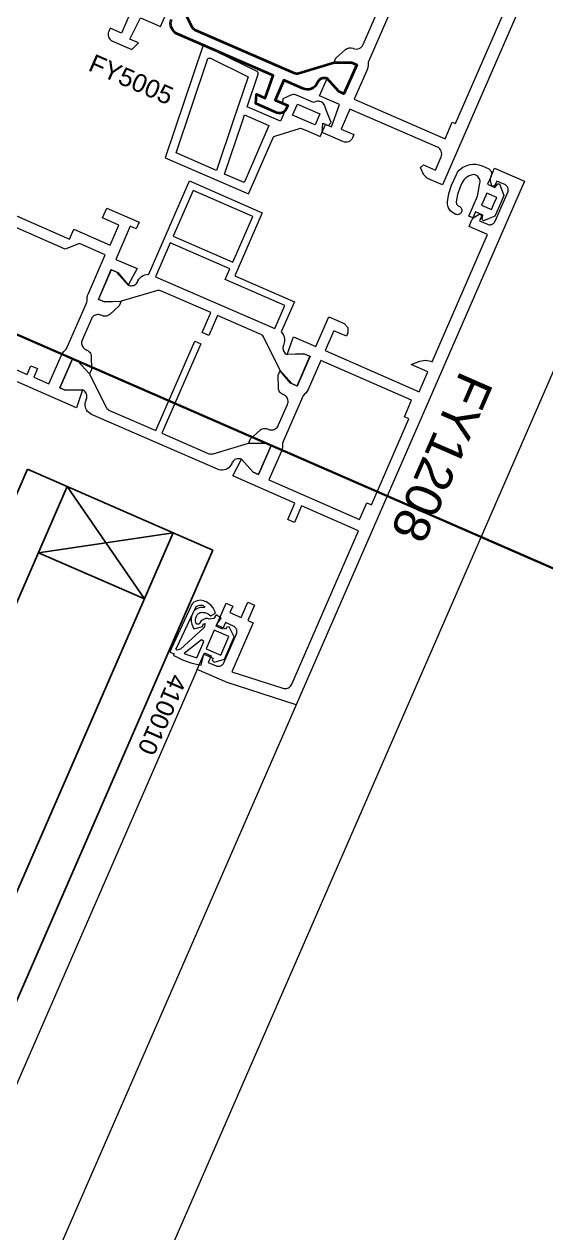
# Model space of a CAD drawing. Header units: millimetres. Extents: x -37281 to 954596, y -59787 to 956680.
# Drawn here: x 867888.9 to 867961.1, y -19503.4 to -19336.2 of the extents above; entities that cross this region are included whole.
import ezdxf

# ---------------------------------------------------------------- set-up
doc = ezdxf.new("R2010")
doc.units = ezdxf.units.MM
doc.header["$MEASUREMENT"] = 0
for name, color, linetype, lineweight in [('0_Pen_No__2', 8, 'Continuous', 15), ('0_Pen_No__5', 7, 'Continuous', 25), ('0_Pen_No__6', 7, 'Continuous', 35), ('0_Pen_No__7', 7, 'Continuous', 35), ('0_Pen_No__9', 7, 'Continuous', 13), ('New_A-25-M_Wall_Ext_Pen_No__87', 8, 'Continuous', 20)]:
    doc.layers.add(name, color=color, linetype=linetype, lineweight=lineweight)
doc.layers.add('New_A-25-M_Wall_Ext', color=7, linetype='Continuous')
doc.layers.add('New_ArchiCAD Windows', color=7, linetype='Continuous')
doc.layers.add('New_ArchiCAD Windows_Pen_No__23', color=7, linetype='Continuous', lineweight=30, true_color=0x2a2a2a)
doc.styles.add('GENERATED_STYLE_3', font='')
doc.styles.get('GENERATED_STYLE_3').set_extended_font_data('Arial')

# ---------------------------------------------------------------- blocks, each defined once
blk = doc.blocks.new('Wall_243_2', base_point=(874395.1, -4631.3))
at = {"layer": 'New_A-25-M_Wall_Ext_Pen_No__87', "linetype": 'Continuous', "flags": 128}
blk.add_lwpolyline([(866536.64, -22653.24), (874395.1, -4631.3)], dxfattribs=at)
blk = doc.blocks.new('Triple Window 19_2')
at = {"layer": 'New_ArchiCAD Windows_Pen_No__23', "linetype": 'Continuous'}
blk.add_line((662.5, -190), (662.5, 0), dxfattribs=at)
blk = doc.blocks.new('Wall_353_2', base_point=(874468.42, -4712.54))
at = {"layer": 'New_ArchiCAD Windows', "color": 251, "linetype": 'Continuous', "lineweight": 20, "true_color": 0x606060, "xscale": -1, "zscale": 1000, "rotation": 66.44041158399281}
blk.add_blockref('Triple Window 19_2', (868124.95, -18759.75), dxfattribs=at)

msp = doc.modelspace()

# ---------------------------------------------------------------- linework, layer by layer
at = {"layer": '0_Pen_No__2', "linetype": 'Continuous', "flags": 128}
for points in [[(867990.7, -19257.59), (867946.74, -19358.42), (867945, -19357.66, -0.198912), (867943.94, -19356.56), (867943.73, -19356.03), (867944.13, -19355.65), (867945.78, -19356.37), (867946.58, -19354.53, 0.414214), (867946.06, -19353.22), (867933.96, -19347.94), (867932.76, -19350.69), (867934.5, -19351.45), (867934.3, -19351.91, -0.414214), (867932.99, -19352.43), (867930.1, -19351.17), (867930.18, -19349.89), (867931.38, -19350.41), (867932.49, -19347.3), (867929.74, -19346.1), (867930.78, -19343.72), (867932.4, -19345.51), (867933.13, -19345.83), (867934.89, -19341.8), (867934.16, -19341.48), (867931.74, -19341.52), (867932.02, -19340.88), (867933.34, -19339.69, -0.294108), (867934.41, -19339.52), (867934.46, -19339.54, 0.414214), (867935.78, -19339.02), (867969.03, -19262.76, 0.414214)], [(867971.45, -19261.45, 0.112281), (867971.19, -19261.81), (867936.55, -19341.25, 0.112281), (867936.47, -19341.68, -0.112281), (867936.3, -19342.58), (867934.56, -19346.57), (867947.12, -19352.04), (867948.12, -19349.75), (867948.58, -19349.95), (867985.75, -19264.7), (867985.29, -19264.5), (867986.29, -19262.21), (867974.61, -19257.12)], [(867903.53, -19334.67), (867902.33, -19337.42), (867900.77, -19336.74), (867900.57, -19337.2, 0.414214), (867901.09, -19338.52), (867903.79, -19339.69), (867904.67, -19338.77), (867903.47, -19338.25), (867904.99, -19335.31), (867907.74, -19336.51), (867908.78, -19334.13)]]:
    msp.add_lwpolyline(points, format="xyb", dxfattribs=at)
for points in [[(867930.52, -19381.35), (867943.54, -19387.03), (867944.74, -19384.28), (867942.42, -19383.27), (867943.63, -19382.79), (867944.39, -19382.66), (867945.16, -19382.82), (867945.34, -19382.9), (867953.01, -19365.3), (867950.44, -19364.18), (867950.84, -19363.27), (867950.91, -19363.14), (867951, -19363.02), (867951.11, -19362.91), (867951.23, -19362.82), (867951.91, -19362.41), (867952.2, -19362.66), (867951.88, -19363.39), (867952.98, -19363.87), (867953.1, -19363.91), (867953.22, -19363.93), (867953.35, -19363.94), (867953.47, -19363.92), (867953.59, -19363.88), (867953.7, -19363.83), (867953.81, -19363.75), (867953.9, -19363.67), (867953.97, -19363.57), (867954.03, -19363.46), (867955.79, -19359.42), (867955.83, -19359.3), (867955.85, -19359.18), (867955.86, -19359.06), (867955.84, -19358.93), (867955.8, -19358.81), (867955.75, -19358.7), (867955.68, -19358.6), (867955.59, -19358.5), (867955.49, -19358.43), (867955.38, -19358.37), (867954.28, -19357.89), (867953.96, -19358.62), (867953.58, -19358.58), (867953.42, -19357.81), (867953.4, -19357.65), (867953.41, -19357.5), (867953.43, -19357.35), (867953.48, -19357.21), (867953.96, -19356.12), (867958.09, -19357.91), (867926.51, -19430.33), (867916.94, -19427.25), (867912.82, -19425.45)], [(867926.27, -19374.59), (867924.45, -19378.76), (867924.62, -19379), (867924.76, -19379.22), (867924.85, -19379.46), (867924.9, -19379.72), (867924.91, -19379.98), (867924.87, -19380.24), (867924.79, -19380.49), (867924.75, -19380.58), (867924.7, -19380.73), (867924.67, -19380.88), (867924.67, -19381.04), (867924.69, -19381.19), (867924.73, -19381.34), (867924.8, -19381.48), (867924.89, -19381.61), (867925, -19381.73), (867925.13, -19381.82), (867925.26, -19381.89), (867925.28, -19381.85), (867927.52, -19381.73), (867928.43, -19382.13), (867926.64, -19386.26), (867925.72, -19385.86), (867924.29, -19384.14), (867924.31, -19384.09), (867922.04, -19379.55), (867921.97, -19379.42), (867921.89, -19379.32), (867921.78, -19379.22), (867921.67, -19379.14), (867921.55, -19379.07), (867915.62, -19376.49), (867914.42, -19379.24), (867913.51, -19378.84), (867914.7, -19376.09), (867907.86, -19373.11), (867907.73, -19373.06), (867907.59, -19373.03), (867907.45, -19373.02), (867907.32, -19373.03), (867907.18, -19373.06), (867902.31, -19374.5), (867902.29, -19374.55), (867900.05, -19374.66), (867899.14, -19374.27), (867900.93, -19370.14), (867901.85, -19370.54), (867903.28, -19372.26), (867903.26, -19372.3), (867903.41, -19372.35), (867903.57, -19372.38), (867903.72, -19372.38), (867903.88, -19372.36), (867904.03, -19372.32), (867904.17, -19372.25), (867904.3, -19372.16), (867904.41, -19372.05), (867904.51, -19371.92), (867904.58, -19371.78), (867904.62, -19371.69), (867904.75, -19371.46), (867904.91, -19371.26), (867905.11, -19371.09), (867905.33, -19370.95), (867905.57, -19370.85), (867905.83, -19370.8), (867906.11, -19370.77), (867911.73, -19357.88), (867921.82, -19362.28), (867918.02, -19370.99)], [(867954.68, -19361.22), (867954.01, -19362.75), (867952.42, -19363.38), (867952.24, -19363.23), (867952.33, -19362.61), (867951.32, -19362.17)], [(867887.8, -19362.72), (867895.14, -19365.92), (867895.74, -19364.55), (867900.78, -19366.74), (867901.98, -19364), (867899.69, -19363), (867900.29, -19361.62), (867904.78, -19363.58), (867904.38, -19364.5), (867903.55, -19364.14), (867901.55, -19368.72), (867904.49, -19370), (867903.26, -19372.3), (867901.65, -19370.51), (867900.91, -19370.19), (867899.16, -19374.22), (867899.89, -19374.54), (867902.31, -19374.5), (867902.03, -19375.14), (867900.71, -19376.33), (867900.58, -19376.43), (867900.43, -19376.51), (867900.28, -19376.56), (867900.12, -19376.58), (867899.96, -19376.58), (867899.79, -19376.56), (867899.64, -19376.5), (867899.5, -19376.44), (867899.35, -19376.39), (867899.19, -19376.36), (867899.04, -19376.36), (867898.88, -19376.38), (867898.73, -19376.43), (867898.59, -19376.5), (867898.46, -19376.58), (867898.35, -19376.69), (867898.25, -19376.82), (867898.18, -19376.96), (867896.9, -19379.89), (867896.85, -19380.04), (867896.82, -19380.19), (867896.82, -19380.35), (867896.84, -19380.51), (867896.89, -19380.66), (867896.96, -19380.8), (867897.05, -19380.93), (867897.15, -19381.04), (867897.28, -19381.13), (867897.42, -19381.21), (867897.56, -19381.27), (867897.7, -19381.35), (867897.83, -19381.45), (867897.95, -19381.57), (867898.04, -19381.7), (867898.1, -19381.85), (867898.15, -19382.01), (867898.16, -19382.17), (867898.19, -19383.94), (867897.91, -19384.58), (867896.29, -19382.79), (867895.56, -19382.47), (867893.8, -19386.5), (867894.53, -19386.82), (867896.95, -19386.78), (867896.09, -19389.25), (867883.99, -19383.97)], [(867878.09, -19379.76), (867889.27, -19384.64), (867889.79, -19383.44), (867890.7, -19383.84), (867890.19, -19385.04), (867892.29, -19385.95), (867894.03, -19381.97), (867894.17, -19381.7), (867894.36, -19381.45), (867894.57, -19381.24), (867894.68, -19381.13), (867894.76, -19381.01), (867894.83, -19380.88), (867897.5, -19374.77), (867897.55, -19374.63), (867897.57, -19374.48), (867897.58, -19374.34), (867897.59, -19374.03), (867897.65, -19373.73), (867897.75, -19373.44), (867900.09, -19368.08), (867896.51, -19366.52), (867894.54, -19367.3), (867887.2, -19364.1)], [(867917.34, -19370.04), (867909.09, -19366.44), (867907.05, -19371.12), (867923.55, -19378.31), (867924.95, -19375.1), (867916.7, -19371.51)], [(867916.7, -19371.51), (867917.34, -19370.04)], [(867918.02, -19370.99), (867926.27, -19374.59)], [(867912.82, -19425.45), (867913.82, -19423.16), (867914.73, -19423.56), (867914.33, -19424.48), (867915.43, -19424.95), (867915.55, -19425), (867915.68, -19425.02), (867915.8, -19425.02), (867915.93, -19425), (867916.05, -19424.97), (867916.16, -19424.91), (867916.26, -19424.84), (867916.35, -19424.75), (867916.43, -19424.65), (867916.49, -19424.54), (867918.25, -19420.51), (867918.29, -19420.39), (867918.31, -19420.27), (867918.31, -19420.14), (867918.29, -19420.02), (867918.26, -19419.9), (867918.2, -19419.78), (867918.13, -19419.68), (867918.04, -19419.59), (867917.94, -19419.51), (867917.83, -19419.45), (867916.73, -19418.98), (867916.33, -19419.89), (867915.42, -19419.49), (867916.81, -19416.28), (867917.73, -19416.68), (867917.33, -19417.6), (867918.89, -19418.28), (867919.81, -19416.17), (867920.73, -19416.57), (867919.81, -19418.68), (867920.54, -19419), (867917.59, -19425.78), (867924.66, -19428.05), (867924.82, -19428.09), (867924.99, -19428.1), (867925.15, -19428.09), (867925.31, -19428.04), (867925.45, -19427.98), (867925.59, -19427.89), (867925.71, -19427.78), (867925.81, -19427.65), (867925.89, -19427.5), (867935.14, -19406.28), (867927.26, -19402.84), (867926.26, -19405.13), (867925.34, -19404.73), (867926.34, -19402.44), (867917.73, -19398.68), (867918.95, -19396.38), (867920.57, -19398.17), (867921.3, -19398.49), (867923.06, -19394.46), (867922.32, -19394.14), (867919.91, -19394.18), (867920.19, -19393.54), (867921.51, -19392.35), (867921.64, -19392.25), (867921.78, -19392.17), (867921.93, -19392.12), (867922.1, -19392.1), (867922.26, -19392.1), (867922.42, -19392.12), (867922.57, -19392.18), (867922.72, -19392.24), (867922.87, -19392.29), (867923.02, -19392.32), (867923.18, -19392.32), (867923.33, -19392.3), (867923.48, -19392.25), (867923.62, -19392.18), (867923.75, -19392.09), (867923.87, -19391.99), (867923.96, -19391.86), (867924.03, -19391.72), (867925.31, -19388.79), (867925.36, -19388.64), (867925.39, -19388.49), (867925.39, -19388.33), (867925.37, -19388.17), (867925.33, -19388.02), (867925.26, -19387.88), (867925.17, -19387.75), (867925.06, -19387.64), (867924.93, -19387.55), (867924.8, -19387.47), (867924.65, -19387.41), (867924.51, -19387.33), (867924.38, -19387.23), (867924.27, -19387.11), (867924.18, -19386.98), (867924.11, -19386.83), (867924.07, -19386.67), (867924.05, -19386.51), (867924.03, -19384.74), (867924.31, -19384.09), (867925.92, -19385.89), (867926.66, -19386.21), (867928.41, -19382.18), (867927.68, -19381.86), (867925.26, -19381.89), (867926.12, -19379.43), (867929.24, -19380.79), (867931.04, -19376.67), (867933.14, -19377.58), (867933.67, -19378.14), (867933.66, -19378.9), (867933.46, -19379.36), (867931.72, -19378.6), (867930.52, -19381.35)]]:
    msp.add_lwpolyline(points, dxfattribs=at)
for points in [[(867917.74, -19369.12), (867920.5, -19362.8), (867912.25, -19359.2), (867909.49, -19365.53)], [(867912.49, -19380.04), (867913.32, -19380.39), (867907.92, -19392.77), (867914.35, -19395.57), (867914.48, -19395.62), (867914.62, -19395.65), (867914.76, -19395.66), (867914.9, -19395.65), (867915.04, -19395.62), (867919.92, -19394.16), (867922.32, -19394.14), (867923.06, -19394.46), (867921.3, -19398.49), (867920.57, -19398.17), (867918.95, -19396.38), (867918.8, -19396.33), (867918.65, -19396.3), (867918.49, -19396.3), (867918.33, -19396.32), (867918.18, -19396.36), (867918.04, -19396.43), (867917.91, -19396.52), (867917.8, -19396.63), (867917.71, -19396.76), (867917.63, -19396.89), (867917.59, -19396.99), (867917.48, -19397.19), (867917.34, -19397.38), (867917.17, -19397.55), (867916.98, -19397.68), (867916.77, -19397.78), (867916.54, -19397.85), (867916.31, -19397.88), (867916.07, -19397.88), (867915.84, -19397.84), (867915.62, -19397.76), (867898.2, -19390.17), (867897.99, -19390.06), (867897.81, -19389.91), (867897.64, -19389.75), (867897.51, -19389.55), (867897.41, -19389.34), (867897.34, -19389.12), (867897.3, -19388.88), (867897.31, -19388.65), (867897.35, -19388.42), (867897.43, -19388.19), (867897.47, -19388.1), (867897.52, -19387.95), (867897.55, -19387.8), (867897.55, -19387.64), (867897.53, -19387.49), (867897.48, -19387.34), (867897.41, -19387.19), (867897.32, -19387.07), (867897.21, -19386.95), (867897.09, -19386.86), (867896.95, -19386.78), (867894.53, -19386.82), (867893.8, -19386.5), (867895.56, -19382.47), (867896.29, -19382.79), (867897.92, -19384.57), (867900.17, -19389.13), (867900.24, -19389.25), (867900.33, -19389.36), (867900.43, -19389.46), (867900.54, -19389.54), (867900.67, -19389.61), (867907.1, -19392.41)], [(867929.92, -19382.73), (867928.18, -19386.71), (867928.04, -19386.98), (867927.86, -19387.23), (867927.64, -19387.44), (867927.54, -19387.55), (867927.45, -19387.67), (867927.38, -19387.8), (867924.72, -19393.91), (867924.67, -19394.05), (867924.64, -19394.2), (867924.63, -19394.34), (867924.62, -19394.65), (867924.57, -19394.95), (867924.46, -19395.24), (867922.73, -19399.22), (867935.28, -19404.7), (867936.28, -19402.41), (867936.92, -19402.69), (867942.12, -19390.77), (867941.48, -19390.49), (867942.48, -19388.2)]]:
    msp.add_lwpolyline(points, close=True, dxfattribs=at)
at = {"layer": '0_Pen_No__5', "linetype": 'Continuous'}
for p, q in [((867889.33, -19397.75), (867767.06, -19678.17)), ((867889.33, -19397.75), (867915, -19408.95)), ((867894.83, -19400.15), (867772.56, -19680.57)), ((867905.5, -19415.71), (867894.83, -19400.15)), ((867909.5, -19406.55), (867787.22, -19686.96)), ((867909.5, -19406.55), (867890.83, -19409.32)), ((867915, -19408.95), (867792.72, -19689.36)), ((867890.83, -19409.32), (867905.5, -19415.71))]:
    msp.add_line(p, q, dxfattribs=at)
at = {"layer": '0_Pen_No__6', "linetype": 'Continuous', "flags": 128}
msp.add_lwpolyline([(867909.75, -19331.91), (867912.01, -19336.48, 0.176327), (867912.5, -19336.95), (867926.19, -19342.91, 0.176327), (867926.87, -19342.96), (867931.75, -19341.5), (867934.16, -19341.48), (867934.89, -19341.8), (867933.13, -19345.83), (867932.4, -19345.51), (867930.78, -19343.72, 0.414214), (867929.47, -19344.24), (867929.43, -19344.33, -0.414214), (867927.45, -19345.1), (867924.79, -19343.94), (867923.6, -19346.69), (867925.34, -19347.45), (867925.14, -19347.91, -0.414214), (867923.82, -19348.43), (867920.93, -19347.17), (867921.01, -19345.89), (867922.21, -19346.42), (867923.33, -19343.3), (867910.04, -19337.51, -0.414214), (867909.26, -19335.53)], format="xyb", dxfattribs=at)
at = {"layer": '0_Pen_No__9', "linetype": 'Continuous'}
for p, q in [((867912.82, -19425.45), (867796.94, -19691.2)), ((867926.51, -19430.33), (867810.23, -19697))]:
    msp.add_line(p, q, dxfattribs=at)
at = {"layer": '0_Pen_No__9', "linetype": 'Continuous', "flags": 128}
for points in [[(867928.19, -19351.01), (867929.84, -19351.73), (867930.56, -19350.08), (867931, -19350.19), (867931.35, -19349.79), (867930.54, -19347.73), (867930.51, -19347.56), (867930.45, -19347.4), (867930.36, -19347.25), (867930.25, -19347.12), (867930.11, -19347.01), (867929.96, -19346.93), (867929.8, -19346.87), (867929.63, -19346.84), (867929.46, -19346.84), (867929.29, -19346.87), (867929.13, -19346.93), (867928.93, -19347.03), (867926.57, -19346), (867926.42, -19345.95), (867926.25, -19345.92), (867926.08, -19345.92), (867925.92, -19345.95), (867925.76, -19346), (867924.67, -19346.5), (867924.62, -19347.02), (867925.26, -19347.45), (867924.32, -19349.6), (867919.74, -19347.6), (867921.25, -19343.09), (867921.26, -19343.05), (867921.27, -19343), (867921.26, -19342.95), (867921.25, -19342.9), (867921.23, -19342.86), (867921.21, -19342.82), (867921.18, -19342.78), (867921.14, -19342.75), (867921.1, -19342.73), (867913.63, -19339.08), (867908.4, -19354.66), (867919.92, -19359.68), (867920.65, -19358.02)], [(867919.57, -19357.5), (867919.3, -19358.1), (867916.61, -19356.93), (867919.02, -19349.74)], [(867919.02, -19349.74), (867919.35, -19348.74), (867922.74, -19350.22), (867919.57, -19357.5)], [(867920.65, -19358.02), (867923.38, -19351.76), (867923.55, -19351.68), (867926.96, -19350.6), (867927.13, -19350.55), (867928.19, -19351.01)], [(867951.32, -19362.17), (867950.96, -19362.99), (867950.41, -19362.75), (867951.61, -19360), (867951.95, -19358.18), (867951.97, -19358.02), (867951.96, -19357.85), (867951.92, -19357.69), (867951.85, -19357.54), (867951.76, -19357.4), (867951.65, -19357.27), (867951.52, -19357.17), (867951.37, -19357.09), (867951.22, -19357.03), (867951.05, -19357), (867950.75, -19357.06), (867950.47, -19357.15), (867950.2, -19357.29), (867949.95, -19357.47), (867949.74, -19357.68), (867949.56, -19357.93), (867949.42, -19358.2), (867949.14, -19358.82), (867948.82, -19359.77), (867948.66, -19360.76), (867948.66, -19360.86), (867948.68, -19360.95), (867948.71, -19361.04), (867948.75, -19361.12), (867948.81, -19361.2), (867948.88, -19361.27), (867948.95, -19361.32), (867949.04, -19361.36), (867949.13, -19361.41), (867949.22, -19361.47), (867949.29, -19361.55), (867949.35, -19361.63), (867949.39, -19361.73), (867949.42, -19361.83), (867949.43, -19361.93), (867949.42, -19362.03), (867949.39, -19362.13), (867949.35, -19362.23), (867949.29, -19362.31), (867949.22, -19362.39), (867949.13, -19362.45), (867949.04, -19362.5), (867948.94, -19362.52), (867948.84, -19362.54), (867948.73, -19362.53), (867948.63, -19362.51), (867948.37, -19362.4), (867948.13, -19362.25), (867947.92, -19362.06), (867947.74, -19361.84), (867947.6, -19361.59), (867947.51, -19361.33), (867947.46, -19361.05), (867947.46, -19360.76), (867947.64, -19359.6), (867948.02, -19358.48), (867948.68, -19356.97), (867948.84, -19356.67), (867949.05, -19356.4), (867949.3, -19356.18), (867949.59, -19355.99), (867950.28, -19355.68), (867950.61, -19355.59), (867950.95, -19355.55), (867951.39, -19355.57), (867951.81, -19355.65), (867952.23, -19355.8), (867953.07, -19356.16), (867953.18, -19356.22), (867953.28, -19356.3), (867953.37, -19356.39), (867953.44, -19356.49), (867953.49, -19356.6), (867953.53, -19356.72), (867953.55, -19356.85), (867953.54, -19356.97), (867953.52, -19357.1), (867953.48, -19357.22), (867953, -19358.32), (867954.01, -19358.76), (867954.41, -19358.26), (867954.63, -19358.29), (867955.26, -19359.89), (867954.68, -19361.22)]]:
    msp.add_lwpolyline(points, dxfattribs=at)
for points in [[(867917.86, -19349.42), (867915.5, -19356.45), (867909.89, -19354), (867914.23, -19341.08), (867914.25, -19341.03), (867914.27, -19340.99), (867914.31, -19340.95), (867914.35, -19340.92), (867914.39, -19340.9), (867914.44, -19340.88), (867914.49, -19340.88), (867914.54, -19340.88), (867914.59, -19340.89), (867914.64, -19340.91), (867919.86, -19343.46)], [(867928.69, -19349.92), (867926.02, -19348.76), (867926.68, -19347.25), (867929.8, -19348.6), (867929.14, -19350.12)], [(867953.93, -19360.95), (867954.26, -19360.18), (867952.89, -19359.58), (867952.17, -19361.23), (867953.54, -19361.83)], [(867911.91, -19416.73), (867909.24, -19422.5), (867909.03, -19423.08), (867909.61, -19423.31), (867909.54, -19423.47), (867909.68, -19423.56), (867910.76, -19424.13), (867911.91, -19424.55), (867913.09, -19424.82), (867913.38, -19424.86), (867913.71, -19423.33), (867915.02, -19423.9), (867914.9, -19424.18), (867915.14, -19424.45), (867916.61, -19424.02), (867917.94, -19420.95), (867917.26, -19419.58), (867916.9, -19419.59), (867916.78, -19419.87), (867915.47, -19419.3), (867916.12, -19418.36), (867915.46, -19417.9), (867915.1, -19418.43), (867914.48, -19418.52), (867914.37, -19418.46), (867914.25, -19418.43), (867914.14, -19418.42), (867914.02, -19418.42), (867913.9, -19418.44), (867913.79, -19418.48), (867913.68, -19418.54), (867913.52, -19418.63), (867913.38, -19418.74), (867913.26, -19418.87), (867913.16, -19419.02), (867913.08, -19419.19), (867912.71, -19419.2), (867912.64, -19418.98), (867912.6, -19418.76), (867912.6, -19418.53), (867912.63, -19418.31), (867912.7, -19418.09), (867912.8, -19417.89), (867912.89, -19417.79), (867912.99, -19417.7), (867913.11, -19417.63), (867913.23, -19417.58), (867913.36, -19417.56), (867913.5, -19417.55), (867913.63, -19417.57), (867913.87, -19417.6), (867914.1, -19417.66), (867914.32, -19417.76), (867914.52, -19417.88), (867914.7, -19418.04), (867915.35, -19417.69), (867915.21, -19417.3), (867915.01, -19416.93), (867914.74, -19416.61), (867914.42, -19416.33), (867914.06, -19416.12), (867913.67, -19415.96), (867913.26, -19415.88), (867913.02, -19415.9), (867912.79, -19415.95), (867912.56, -19416.05), (867912.36, -19416.17), (867912.18, -19416.33), (867912.03, -19416.52)], [(867909.96, -19422.5), (867912.57, -19416.92), (867912.67, -19416.81), (867912.78, -19416.72), (867912.91, -19416.65), (867913.05, -19416.6), (867913.19, -19416.57), (867913.33, -19416.56), (867913.48, -19416.58), (867913.62, -19416.63), (867913.75, -19416.69), (867913.87, -19416.77), (867913.79, -19416.93), (867913.56, -19416.89), (867913.32, -19416.89), (867913.09, -19416.93), (867912.86, -19417.01), (867912.65, -19417.12), (867912.47, -19417.27), (867912.3, -19417.44), (867912.15, -19417.76), (867912.04, -19418.11), (867911.99, -19418.46), (867912, -19418.82), (867912.07, -19419.17), (867912.19, -19419.51), (867912.37, -19419.82), (867913.61, -19419.52), (867913.63, -19419.2), (867913.92, -19419.08), (867913.8, -19419.67), (867910.5, -19422.66), (867910, -19422.81), (867909.88, -19422.67)], [(867914.06, -19422.61), (867916.07, -19423.49), (867917.19, -19420.92), (867915.18, -19420.04)], [(867912.63, -19423.81), (867912.76, -19423.84), (867913.74, -19421.58), (867913.43, -19421.34), (867911.02, -19423.26), (867911.25, -19423.36)]]:
    msp.add_lwpolyline(points, close=True, dxfattribs=at)

# ---------------------------------------------------------------- block references
at = {"layer": 'New_A-25-M_Wall_Ext', "color": 250, "lineweight": 50, "true_color": 0x2a2a2a}
for name, p in [('Wall_353_2', (874468.42, -4712.54)), ('Wall_243_2', (874395.1, -4631.3))]:
    msp.add_blockref(name, p, dxfattribs=at)

# ---------------------------------------------------------------- texts
at = {"layer": '0_Pen_No__7', "linetype": 'Continuous', "attachment_point": 7, "style": 'GENERATED_STYLE_3'}
for s, insert, char_height, rotation in [('\\A1;{\\fArial|b0|i0|c0|p34;FY5005}', (867897.57, -19342.56), 2.5, 336.4404), ('\\A1;{\\fArial|b0|i0|c0|p34;FY1208}', (867949.23, -19383.92), 5, 246.4404), ('\\A1;{\\fArial|b0|i0|c0|p34;410010}', (867909.13, -19425.87), 2.5, 246.4404)]:
    msp.add_mtext(s, dxfattribs=dict(at, insert=insert, char_height=char_height, rotation=rotation))

doc.saveas('drawing.dxf')
